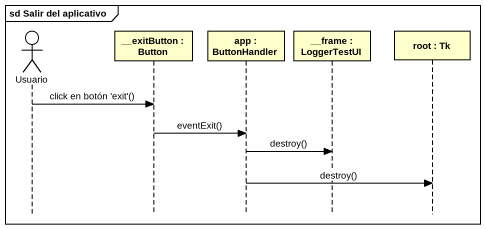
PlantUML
@startuml
mainframe sd Salir del aplicativo
hide footbox
actor Usuario
participant "__exitButton : Button" as exitButton
participant "app : ButtonHandler" as app
participant "__frame : LoggerTestUI" as frame_
participant "root : Tk" as root

Usuario -> exitButton : click en botón 'exit'()
exitButton -> app : eventExit()
app -> frame_ : destroy()
app -> root : destroy()
@enduml
